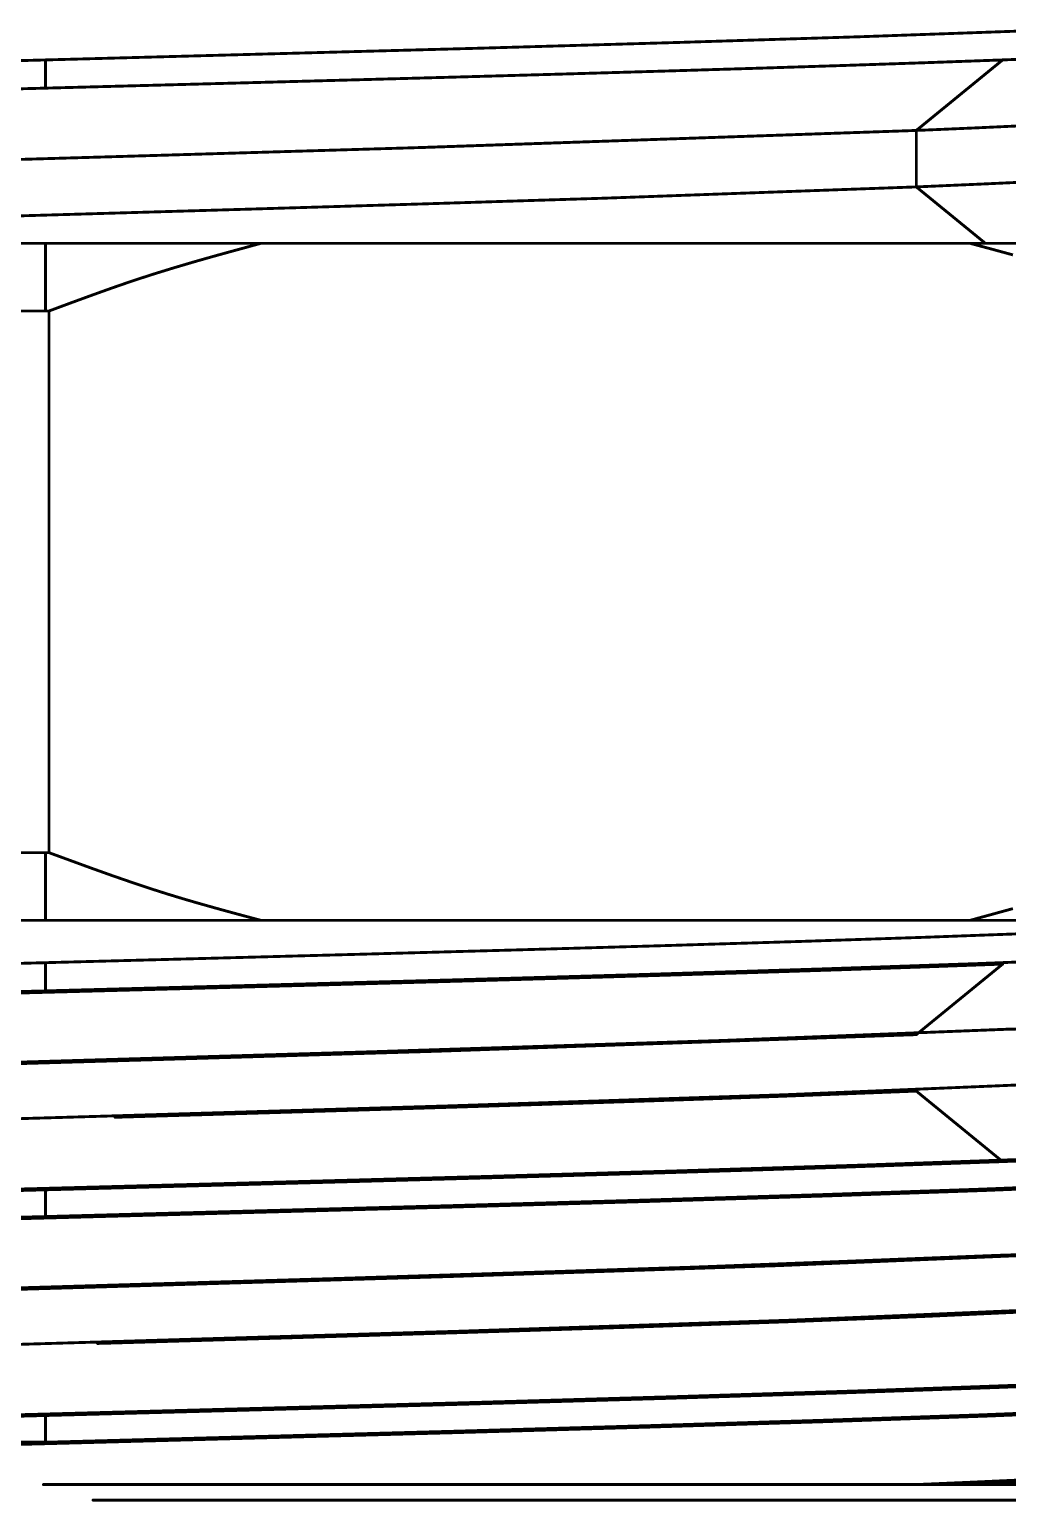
# Model space of a CAD drawing. Header units: inches. Extents: x 90 to 149.8, y 48.7 to 115.2.
# Drawn here: x 118.37 to 122.7, y 103.75 to 110.27 of the extents above; entities that cross this region are included whole.
import ezdxf

# ---------------------------------------------------------------- set-up
doc = ezdxf.new("R2010")
doc.units = ezdxf.units.IN
doc.layers.add('Mechanical 2', color=216, linetype='Continuous')

msp = doc.modelspace()

# ---------------------------------------------------------------- linework, layer by layer
at = {"layer": 'Mechanical 2', "const_width": 0.0127}
for points in [[(121.2383, 110.2168), (122.0566, 110.2425)], [(122.0566, 110.2425), (122.7805, 110.2683)], [(118.439, 110.1395), (120.3468, 110.191)], [(120.3468, 110.191), (121.2383, 110.2168)], [(116.5849, 110.0895), (118.439, 110.1395)], [(118.439, 110.0145), (118.439, 110.1395)], [(121.163, 110.0895), (121.5738, 110.102)], [(121.163, 110.0896), (121.5739, 110.1021)], [(121.5739, 110.1021), (121.9661, 110.1146)], [(121.5738, 110.102), (121.9661, 110.1145)], [(121.9661, 110.1146), (122.3348, 110.1271)], [(121.9661, 110.1145), (122.3349, 110.127)], [(122.2989, 109.827), (122.6816, 110.1395)], [(122.2989, 109.8271), (122.6816, 110.1396)], [(122.3348, 110.1271), (122.6816, 110.1396)], [(122.3349, 110.127), (122.6816, 110.1395)], [(122.6816, 110.1395), (122.9704, 110.1509)], [(118.439, 110.0146), (119.3776, 110.0396)], [(118.439, 110.0145), (119.3776, 110.0395)], [(119.3776, 110.0396), (119.8396, 110.0521)], [(119.3776, 110.0395), (119.8397, 110.052)], [(119.8396, 110.0521), (120.293, 110.0646)], [(119.8397, 110.052), (120.2931, 110.0645)], [(120.2931, 110.0645), (120.7351, 110.077)], [(120.293, 110.0646), (120.7351, 110.0771)], [(120.7351, 110.0771), (121.163, 110.0896)], [(120.7351, 110.077), (121.163, 110.0895)], [(117.4685, 109.9886), (118.439, 110.0145)], [(117.6793, 109.9944), (118.439, 110.0146)], [(122.2988, 109.827), (122.5607, 109.8383)], [(122.5607, 109.8383), (122.808, 109.8497)], [(120.0652, 109.7502), (122.2989, 109.8271)], [(120.1257, 109.752), (122.2988, 109.827)], [(122.2988, 109.577), (122.2988, 109.827)], [(117.4603, 109.6734), (118.7726, 109.7118)], [(117.5855, 109.677), (118.8676, 109.7145)], [(118.7726, 109.7118), (120.0652, 109.7502)], [(118.8676, 109.7145), (120.1257, 109.752)], [(122.2989, 109.5769), (122.5854, 109.5894)], [(122.5854, 109.5894), (122.8552, 109.6019)], [(120.1272, 109.502), (120.919, 109.527)], [(120.1272, 109.502), (120.919, 109.527)], [(120.919, 109.527), (122.2989, 109.5769)], [(120.919, 109.527), (122.2989, 109.5769)], [(122.2989, 109.5769), (122.605, 109.327)], [(122.2989, 109.5769), (122.605, 109.327)], [(117.5885, 109.427), (118.442, 109.452)], [(117.5885, 109.427), (118.442, 109.452)], [(118.442, 109.452), (119.2954, 109.477)], [(118.442, 109.452), (119.2954, 109.477)], [(119.2954, 109.477), (120.1272, 109.502)], [(119.2954, 109.477), (120.1272, 109.502)], [(111.2631, 109.327), (125.6149, 109.327)], [(118.439, 109.027), (118.439, 109.327)], [(119.2036, 109.2749), (119.3937, 109.327)], [(122.537, 109.327), (122.6322, 109.3015)], [(119.1087, 109.2481), (119.2036, 109.2749)], [(122.6322, 109.3015), (122.7272, 109.2756)], [(118.92, 109.1913), (119.0142, 109.2203)], [(119.0142, 109.2203), (119.1087, 109.2481)], [(118.6398, 109.0954), (118.7328, 109.1287)], [(118.4542, 109.027), (118.5469, 109.0614)], [(118.5469, 109.0614), (118.6398, 109.0954)], [(116.1457, 109.027), (118.4542, 109.027)], [(118.4542, 106.627), (118.4542, 109.027)], [(116.1457, 106.627), (118.4542, 106.627)], [(118.439, 106.327), (118.439, 106.627)], [(118.4542, 106.627), (118.64, 106.5591)], [(118.64, 106.5591), (118.733, 106.5259)], [(118.733, 106.5259), (118.8264, 106.4936)], [(118.8264, 106.4936), (118.92, 106.4626)], [(119.1086, 106.4051), (119.2035, 106.3784)], [(111.2631, 106.327), (125.6149, 106.327)], [(119.2035, 106.3784), (119.2985, 106.3525)], [(119.2985, 106.3525), (119.3937, 106.327)], [(122.537, 106.327), (122.7271, 106.3791)], [(121.7724, 106.2332), (122.3358, 106.252)], [(121.7724, 106.2332), (122.3358, 106.252)], [(122.3358, 106.252), (122.8447, 106.2708)], [(122.3358, 106.252), (122.8447, 106.2708)], [(119.8397, 106.177), (120.5157, 106.1957)], [(119.8397, 106.177), (120.5157, 106.1957)], [(120.5157, 106.1957), (121.1629, 106.2145)], [(120.5157, 106.1957), (121.1629, 106.2145)], [(121.1629, 106.2145), (121.7724, 106.2332)], [(121.1629, 106.2145), (121.7724, 106.2332)], [(116.6368, 106.0909), (118.439, 106.1395)], [(116.6368, 106.0909), (118.439, 106.1395)], [(118.439, 106.1395), (119.1442, 106.1583)], [(118.439, 106.1395), (119.1442, 106.1583)], [(118.439, 106.0145), (118.439, 106.1395)], [(119.1442, 106.1583), (119.8397, 106.177)], [(119.1442, 106.1583), (119.8397, 106.177)], [(121.8695, 106.1114), (122.5759, 106.1356)], [(121.8695, 106.1114), (122.5759, 106.1356)], [(121.9661, 106.1082), (122.3348, 106.1207)], [(122.2989, 105.8207), (122.6816, 106.1332)], [(122.3348, 106.1207), (122.6816, 106.1332)], [(122.5759, 106.1356), (123.1868, 106.1598)], [(122.5759, 106.1356), (123.1868, 106.1598)], [(119.3484, 106.0387), (120.2368, 106.0629)], [(119.3484, 106.0387), (120.2368, 106.0629)], [(119.8396, 106.0457), (120.293, 106.0582)], [(120.2368, 106.0629), (121.0837, 106.0871)], [(120.2368, 106.0629), (121.0837, 106.0871)], [(120.293, 106.0582), (120.7351, 106.0707)], [(120.7351, 106.0707), (121.163, 106.0832)], [(121.0837, 106.0871), (121.8695, 106.1114)], [(121.0837, 106.0871), (121.8695, 106.1114)], [(121.163, 106.0832), (121.5739, 106.0957)], [(121.5739, 106.0957), (121.9661, 106.1082)], [(117.4885, 105.9892), (118.439, 106.0145)], [(117.5004, 105.9895), (118.439, 106.0145)], [(117.6793, 105.988), (118.439, 106.0082)], [(118.439, 106.0082), (119.3776, 106.0332)], [(118.439, 106.0145), (119.3484, 106.0387)], [(118.439, 106.0145), (119.3484, 106.0387)], [(119.3776, 106.0332), (119.8396, 106.0457)], [(119.9593, 105.7469), (121.4804, 105.7961)], [(120.17, 105.747), (122.2989, 105.8207)], [(121.4145, 105.7938), (122.6809, 105.8437)], [(121.4804, 105.7961), (122.7136, 105.8452)], [(118.163, 105.694), (119.858, 105.7439)], [(118.2947, 105.6978), (119.9593, 105.7469)], [(118.9374, 105.7102), (120.17, 105.747)], [(119.858, 105.7439), (121.4145, 105.7938)], [(117.6778, 105.6734), (118.9374, 105.7102)], [(121.7087, 105.554), (122.8912, 105.6036)], [(121.7135, 105.5542), (122.8871, 105.6034)], [(120.2114, 105.5044), (121.7087, 105.554)], [(120.2295, 105.505), (121.7135, 105.5542)], [(121.0276, 105.5241), (121.371, 105.5357)], [(121.371, 105.5357), (121.6951, 105.5473)], [(121.6951, 105.5473), (122.2989, 105.5705)], [(122.2989, 105.5705), (122.6816, 105.258)], [(118.5432, 105.4548), (120.2114, 105.5044)], [(118.5755, 105.4558), (120.2295, 105.505)], [(119.1435, 105.4661), (119.5358, 105.4777)], [(119.5358, 105.4777), (119.922, 105.4893)], [(119.922, 105.4893), (120.3004, 105.5009)], [(120.3004, 105.5009), (120.6695, 105.5125)], [(120.6695, 105.5125), (121.0276, 105.5241)], [(116.8652, 105.4053), (118.5432, 105.4548)], [(116.9087, 105.4066), (118.5755, 105.4558)], [(118.7472, 105.4545), (119.1435, 105.4661)], [(120.3475, 105.191), (121.2392, 105.2168)], [(120.3475, 105.191), (121.2392, 105.2168)], [(120.7351, 105.1956), (121.163, 105.2081)], [(121.163, 105.2081), (121.5738, 105.2206)], [(121.2392, 105.2168), (122.0577, 105.2425)], [(121.2392, 105.2168), (122.0577, 105.2425)], [(121.5738, 105.2206), (121.9661, 105.2331)], [(121.9661, 105.2331), (122.6816, 105.2581)], [(122.0577, 105.2425), (122.7816, 105.2683)], [(122.0577, 105.2425), (122.7816, 105.2683)], [(122.6816, 105.2581), (122.9974, 105.2706)], [(118.439, 105.1395), (119.4059, 105.1653)], [(118.439, 105.1395), (119.4059, 105.1653)], [(118.439, 105.1331), (118.9098, 105.1456)], [(118.9098, 105.1456), (119.3776, 105.1581)], [(119.3776, 105.1581), (119.8397, 105.1706)], [(119.4059, 105.1653), (120.3475, 105.191)], [(119.4059, 105.1653), (120.3475, 105.191)], [(119.8397, 105.1706), (120.2931, 105.1831)], [(120.2931, 105.1831), (120.7351, 105.1956)], [(122.5831, 105.1358), (123.1941, 105.1601)], [(122.5831, 105.1358), (123.1941, 105.1601)], [(122.6012, 105.1301), (123.2124, 105.1545)], [(116.6269, 105.0843), (118.439, 105.1331)], [(116.637, 105.091), (118.439, 105.1395)], [(116.637, 105.091), (118.439, 105.1395)], [(118.439, 105.0081), (118.439, 105.1395)], [(120.2406, 105.063), (121.089, 105.0873)], [(120.2406, 105.063), (121.089, 105.0873)], [(120.2502, 105.0569), (121.1025, 105.0813)], [(121.089, 105.0873), (121.8759, 105.1116)], [(121.089, 105.0873), (121.8759, 105.1116)], [(121.1025, 105.0813), (121.8924, 105.1057)], [(121.8759, 105.1116), (122.5831, 105.1358)], [(121.8759, 105.1116), (122.5831, 105.1358)], [(121.8924, 105.1057), (122.6012, 105.1301)], [(117.5004, 104.9895), (118.439, 105.0145)], [(117.5004, 104.9895), (118.439, 105.0145)], [(118.439, 105.0145), (120.2406, 105.063)], [(118.439, 105.0145), (120.2406, 105.063)], [(118.439, 105.0081), (120.2502, 105.0569)], [(117.4726, 104.9824), (118.439, 105.0081)], [(121.2532, 104.7882), (122.5438, 104.8375)], [(121.417, 104.7938), (122.6592, 104.8427)], [(121.6887, 104.7972), (122.848, 104.8453)], [(119.6955, 104.739), (121.2532, 104.7882)], [(119.8966, 104.745), (121.417, 104.7938)], [(120.2345, 104.749), (121.6887, 104.7972)], [(116.9837, 104.6527), (118.6172, 104.7009)], [(118.0184, 104.6897), (119.6955, 104.739)], [(118.2405, 104.6962), (119.8966, 104.745)], [(118.6172, 104.7009), (120.2345, 104.749)], [(120.2967, 104.5071), (121.7967, 104.5572)], [(121.7124, 104.5541), (122.8868, 104.6034)], [(121.7267, 104.5484), (122.3449, 104.5725)], [(121.7967, 104.5572), (122.9658, 104.6074)], [(122.3449, 104.5725), (122.8741, 104.5965)], [(118.5729, 104.4557), (120.2274, 104.5049)], [(118.6139, 104.4569), (120.2967, 104.5071)], [(119.4882, 104.4763), (120.2817, 104.5004)], [(120.2274, 104.5049), (121.7124, 104.5541)], [(120.2817, 104.5004), (121.0339, 104.5244)], [(121.0339, 104.5244), (121.7267, 104.5484)], [(116.9056, 104.4065), (118.5729, 104.4557)], [(116.9136, 104.4067), (118.6139, 104.4569)], [(118.6693, 104.4523), (119.4882, 104.4763)], [(121.1629, 104.2081), (121.9657, 104.2331)], [(121.2388, 104.2168), (122.0573, 104.2425)], [(121.2388, 104.2168), (122.0573, 104.2425)], [(121.9657, 104.2331), (122.6816, 104.2581)], [(122.0573, 104.2425), (122.7812, 104.2683)], [(122.0573, 104.2425), (122.7812, 104.2683)], [(122.6816, 104.2581), (123.2931, 104.2831)], [(118.439, 104.1395), (119.4057, 104.1653)], [(118.439, 104.1395), (119.4057, 104.1653)], [(119.3776, 104.1581), (120.2931, 104.1831)], [(119.4057, 104.1653), (120.3472, 104.191)], [(119.4057, 104.1653), (120.3472, 104.191)], [(120.2931, 104.1831), (121.1629, 104.2081)], [(120.3472, 104.191), (121.2388, 104.2168)], [(120.3472, 104.191), (121.2388, 104.2168)], [(116.6362, 104.0845), (118.439, 104.1331)], [(117.501, 104.1145), (118.439, 104.1395)], [(117.501, 104.1143), (118.439, 104.1393)], [(118.439, 104.1331), (119.3776, 104.1581)], [(118.439, 104.0081), (118.439, 104.1395)], [(121.094, 104.0875), (121.882, 104.1118)], [(121.094, 104.0875), (121.882, 104.1118)], [(121.1005, 104.0813), (121.8899, 104.1056)], [(121.882, 104.1118), (122.5898, 104.1361)], [(121.882, 104.1118), (122.5898, 104.1361)], [(121.8899, 104.1056), (122.5985, 104.13)], [(122.5898, 104.1361), (123.2008, 104.1604)], [(122.5898, 104.1361), (123.2008, 104.1604)], [(122.5985, 104.13), (123.2096, 104.1544)], [(118.439, 104.0145), (120.2441, 104.0631)], [(118.439, 104.0145), (120.2441, 104.0631)], [(118.439, 104.0081), (120.2487, 104.0569)], [(120.2441, 104.0631), (121.094, 104.0875)], [(120.2441, 104.0631), (121.094, 104.0875)], [(120.2487, 104.0569), (121.1005, 104.0813)], [(114.1985, 104.0145), (118.437, 104.0145)], [(117.4726, 103.9824), (118.439, 104.0081)], [(118.437, 104.0144), (118.439, 104.0145)], [(118.437, 104.0145), (118.439, 104.0145)], [(122.2984, 103.827), (122.5362, 103.8372)], [(122.2989, 103.827), (122.552, 103.8379)], [(122.4344, 103.827), (122.6932, 103.8379)], [(122.5362, 103.8372), (122.7618, 103.8474)], [(122.552, 103.8379), (122.7905, 103.8488)], [(122.6932, 103.8379), (122.9234, 103.8488)], [(118.4297, 103.8271), (118.4328, 103.827)], [(118.4328, 103.827), (124.1146, 103.827)], [(118.4328, 103.827), (122.2989, 103.827)], [(118.6497, 103.7581), (123.9954, 103.7581)]]:
    msp.add_lwpolyline(points, dxfattribs=at)
at = {"layer": 'Mechanical 2', "const_width": 0.00635}
for points in [[(122.0534, 110.2425, 1), (122.0598, 110.2425, 1)], [(122.0534, 110.2425, 1), (122.0598, 110.2425, 1)], [(120.3436, 110.191, 1), (120.35, 110.191, 1)], [(120.3436, 110.191, 1), (120.35, 110.191, 1)], [(121.2351, 110.2168, 1), (121.2414, 110.2168, 1)], [(121.2351, 110.2168, 1), (121.2414, 110.2168, 1)], [(118.4358, 110.1395, 1), (118.4422, 110.1395, 1)], [(118.4358, 110.1395, 1), (118.4422, 110.1395, 1)], [(118.4358, 110.1395, 1), (118.4422, 110.1395, 1)], [(121.5707, 110.1021, 1), (121.577, 110.1021, 1)], [(121.5707, 110.1021, 1), (121.577, 110.1021, 1)], [(121.5707, 110.102, 1), (121.577, 110.102, 1)], [(121.5707, 110.102, 1), (121.577, 110.102, 1)], [(121.9629, 110.1146, 1), (121.9692, 110.1146, 1)], [(121.9629, 110.1146, 1), (121.9692, 110.1146, 1)], [(121.963, 110.1145, 1), (121.9693, 110.1145, 1)], [(121.963, 110.1145, 1), (121.9693, 110.1145, 1)], [(122.3316, 110.1271, 1), (122.338, 110.1271, 1)], [(122.3316, 110.1271, 1), (122.338, 110.1271, 1)], [(122.3317, 110.127, 1), (122.3381, 110.127, 1)], [(122.3317, 110.127, 1), (122.3381, 110.127, 1)], [(122.6785, 110.1395, 1), (122.6848, 110.1395, 1)], [(122.6785, 110.1395, 1), (122.6848, 110.1395, 1)], [(122.6784, 110.1396, 1), (122.6848, 110.1396, 1)], [(122.6784, 110.1395, 1), (122.6848, 110.1395, 1)], [(122.6784, 110.1396, 1), (122.6848, 110.1396, 1)], [(119.3744, 110.0396, 1), (119.3808, 110.0396, 1)], [(119.3744, 110.0396, 1), (119.3808, 110.0396, 1)], [(119.3744, 110.0395, 1), (119.3808, 110.0395, 1)], [(119.3744, 110.0395, 1), (119.3808, 110.0395, 1)], [(119.8365, 110.0521, 1), (119.8428, 110.0521, 1)], [(119.8365, 110.0521, 1), (119.8428, 110.0521, 1)], [(119.8365, 110.052, 1), (119.8428, 110.052, 1)], [(119.8365, 110.052, 1), (119.8428, 110.052, 1)], [(120.2899, 110.0646, 1), (120.2962, 110.0646, 1)], [(120.2899, 110.0646, 1), (120.2962, 110.0646, 1)], [(120.2899, 110.0645, 1), (120.2963, 110.0645, 1)], [(120.2899, 110.0645, 1), (120.2963, 110.0645, 1)], [(120.7319, 110.0771, 1), (120.7382, 110.0771, 1)], [(120.7319, 110.0771, 1), (120.7382, 110.0771, 1)], [(120.7319, 110.077, 1), (120.7383, 110.077, 1)], [(120.7319, 110.077, 1), (120.7383, 110.077, 1)], [(121.1598, 110.0895, 1), (121.1661, 110.0895, 1)], [(121.1598, 110.0895, 1), (121.1661, 110.0895, 1)], [(121.1598, 110.0896, 1), (121.1662, 110.0896, 1)], [(121.1598, 110.0896, 1), (121.1662, 110.0896, 1)], [(118.4358, 110.0146, 1), (118.4422, 110.0146, 1)], [(118.4358, 110.0146, 1), (118.4422, 110.0146, 1)], [(118.4358, 110.0145, 1), (118.4422, 110.0145, 1)], [(118.4358, 110.0145, 1), (118.4422, 110.0145, 1)], [(118.4358, 110.0145, 1), (118.4422, 110.0145, 1)], [(122.5576, 109.8383, 1), (122.5639, 109.8383, 1)], [(122.5576, 109.8383, 1), (122.5639, 109.8383, 1)], [(122.2957, 109.827, 1), (122.3021, 109.827, 1)], [(122.2957, 109.8271, 1), (122.3021, 109.8271, 1)], [(122.2957, 109.8271, 1), (122.3021, 109.8271, 1)], [(122.2956, 109.827, 1), (122.302, 109.827, 1)], [(122.2956, 109.827, 1), (122.302, 109.827, 1)], [(122.2956, 109.827, 1), (122.302, 109.827, 1)], [(118.7694, 109.7118, 1), (118.7757, 109.7118, 1)], [(118.7694, 109.7118, 1), (118.7757, 109.7118, 1)], [(118.8644, 109.7145, 1), (118.8708, 109.7145, 1)], [(118.8644, 109.7145, 1), (118.8708, 109.7145, 1)], [(120.0621, 109.7502, 1), (120.0684, 109.7502, 1)], [(120.0621, 109.7502, 1), (120.0684, 109.7502, 1)], [(120.1225, 109.752, 1), (120.1289, 109.752, 1)], [(120.1225, 109.752, 1), (120.1289, 109.752, 1)], [(122.5822, 109.5894, 1), (122.5886, 109.5894, 1)], [(122.5822, 109.5894, 1), (122.5886, 109.5894, 1)], [(120.9158, 109.527, 1), (120.9222, 109.527, 1)], [(120.9158, 109.527, 1), (120.9222, 109.527, 1)], [(120.9158, 109.527, 1), (120.9222, 109.527, 1)], [(120.9158, 109.527, 1), (120.9222, 109.527, 1)], [(122.2957, 109.5769, 1), (122.3021, 109.5769, 1)], [(122.2957, 109.5769, 1), (122.3021, 109.5769, 1)], [(122.2957, 109.5769, 1), (122.3021, 109.5769, 1)], [(122.2956, 109.577, 1), (122.302, 109.577, 1)], [(122.2957, 109.5769, 1), (122.3021, 109.5769, 1)], [(122.2957, 109.5769, 1), (122.3021, 109.5769, 1)], [(118.4388, 109.452, 1), (118.4452, 109.452, 1)], [(118.4388, 109.452, 1), (118.4452, 109.452, 1)], [(118.4388, 109.452, 1), (118.4452, 109.452, 1)], [(118.4388, 109.452, 1), (118.4452, 109.452, 1)], [(119.2922, 109.477, 1), (119.2985, 109.477, 1)], [(119.2922, 109.477, 1), (119.2985, 109.477, 1)], [(119.2922, 109.477, 1), (119.2985, 109.477, 1)], [(119.2922, 109.477, 1), (119.2985, 109.477, 1)], [(120.124, 109.502, 1), (120.1304, 109.502, 1)], [(120.124, 109.502, 1), (120.1304, 109.502, 1)], [(120.124, 109.502, 1), (120.1304, 109.502, 1)], [(120.124, 109.502, 1), (120.1304, 109.502, 1)], [(118.4358, 109.327, 1), (118.4422, 109.327, 1)], [(119.3905, 109.327, 1), (119.3969, 109.327, 1)], [(122.5338, 109.327, 1), (122.5402, 109.327, 1)], [(122.6018, 109.327, 1), (122.6082, 109.327, 1)], [(122.6018, 109.327, 1), (122.6082, 109.327, 1)], [(119.2004, 109.2749, 1), (119.2068, 109.2749, 1)], [(119.2004, 109.2749, 1), (119.2068, 109.2749, 1)], [(122.629, 109.3015, 1), (122.6353, 109.3015, 1)], [(122.629, 109.3015, 1), (122.6353, 109.3015, 1)], [(118.9168, 109.1913, 1), (118.9231, 109.1913, 1)], [(118.9168, 109.1913, 1), (118.9231, 109.1913, 1)], [(119.011, 109.2203, 1), (119.0173, 109.2203, 1)], [(119.011, 109.2203, 1), (119.0173, 109.2203, 1)], [(119.1056, 109.2481, 1), (119.1119, 109.2481, 1)], [(119.1056, 109.2481, 1), (119.1119, 109.2481, 1)], [(118.7296, 109.1287, 1), (118.736, 109.1287, 1)], [(118.7296, 109.1287, 1), (118.736, 109.1287, 1)], [(118.5438, 109.0614, 1), (118.5501, 109.0614, 1)], [(118.5438, 109.0614, 1), (118.5501, 109.0614, 1)], [(118.6366, 109.0954, 1), (118.6429, 109.0954, 1)], [(118.6366, 109.0954, 1), (118.6429, 109.0954, 1)], [(118.4358, 109.027, 1), (118.4422, 109.027, 1)], [(118.4511, 109.027, 1), (118.4574, 109.027, 1)], [(118.4511, 109.027, 1), (118.4574, 109.027, 1)], [(118.4511, 109.027, 1), (118.4574, 109.027, 1)], [(118.4358, 106.627, 1), (118.4422, 106.627, 1)], [(118.4511, 106.627, 1), (118.4574, 106.627, 1)], [(118.4511, 106.627, 1), (118.4574, 106.627, 1)], [(118.4511, 106.627, 1), (118.4574, 106.627, 1)], [(118.6368, 106.5591, 1), (118.6431, 106.5591, 1)], [(118.6368, 106.5591, 1), (118.6431, 106.5591, 1)], [(118.7299, 106.5259, 1), (118.7362, 106.5259, 1)], [(118.7299, 106.5259, 1), (118.7362, 106.5259, 1)], [(118.8232, 106.4936, 1), (118.8295, 106.4936, 1)], [(118.8232, 106.4936, 1), (118.8295, 106.4936, 1)], [(118.9168, 106.4626, 1), (118.9232, 106.4626, 1)], [(118.9168, 106.4626, 1), (118.9232, 106.4626, 1)], [(119.1054, 106.4051, 1), (119.1118, 106.4051, 1)], [(119.1054, 106.4051, 1), (119.1118, 106.4051, 1)], [(118.4358, 106.327, 1), (118.4422, 106.327, 1)], [(119.2003, 106.3784, 1), (119.2066, 106.3784, 1)], [(119.2003, 106.3784, 1), (119.2066, 106.3784, 1)], [(119.2953, 106.3525, 1), (119.3017, 106.3525, 1)], [(119.2953, 106.3525, 1), (119.3017, 106.3525, 1)], [(119.3905, 106.327, 1), (119.3969, 106.327, 1)], [(122.5338, 106.327, 1), (122.5402, 106.327, 1)], [(122.3326, 106.252, 1), (122.3389, 106.252, 1)], [(122.3326, 106.252, 1), (122.3389, 106.252, 1)], [(122.3326, 106.252, 1), (122.3389, 106.252, 1)], [(122.3326, 106.252, 1), (122.3389, 106.252, 1)], [(120.5125, 106.1957, 1), (120.5189, 106.1957, 1)], [(120.5125, 106.1957, 1), (120.5189, 106.1957, 1)], [(120.5125, 106.1957, 1), (120.5189, 106.1957, 1)], [(120.5125, 106.1957, 1), (120.5189, 106.1957, 1)], [(121.1598, 106.2145, 1), (121.1661, 106.2145, 1)], [(121.1598, 106.2145, 1), (121.1661, 106.2145, 1)], [(121.1598, 106.2145, 1), (121.1661, 106.2145, 1)], [(121.1598, 106.2145, 1), (121.1661, 106.2145, 1)], [(121.7692, 106.2332, 1), (121.7756, 106.2332, 1)], [(121.7692, 106.2332, 1), (121.7756, 106.2332, 1)], [(121.7692, 106.2332, 1), (121.7756, 106.2332, 1)], [(121.7692, 106.2332, 1), (121.7756, 106.2332, 1)], [(118.4358, 106.1395, 1), (118.4422, 106.1395, 1)], [(118.4358, 106.1395, 1), (118.4422, 106.1395, 1)], [(118.4358, 106.1395, 1), (118.4422, 106.1395, 1)], [(118.4358, 106.1395, 1), (118.4422, 106.1395, 1)], [(118.4358, 106.1395, 1), (118.4422, 106.1395, 1)], [(119.141, 106.1583, 1), (119.1474, 106.1583, 1)], [(119.141, 106.1583, 1), (119.1474, 106.1583, 1)], [(119.141, 106.1583, 1), (119.1474, 106.1583, 1)], [(119.141, 106.1583, 1), (119.1474, 106.1583, 1)], [(119.8365, 106.177, 1), (119.8428, 106.177, 1)], [(119.8365, 106.177, 1), (119.8428, 106.177, 1)], [(119.8365, 106.177, 1), (119.8428, 106.177, 1)], [(119.8365, 106.177, 1), (119.8428, 106.177, 1)], [(122.3316, 106.1207, 1), (122.338, 106.1207, 1)], [(122.3316, 106.1207, 1), (122.338, 106.1207, 1)], [(122.5728, 106.1356, 1), (122.5791, 106.1356, 1)], [(122.5728, 106.1356, 1), (122.5791, 106.1356, 1)], [(122.5728, 106.1356, 1), (122.5791, 106.1356, 1)], [(122.5728, 106.1356, 1), (122.5791, 106.1356, 1)], [(122.6784, 106.1332, 1), (122.6848, 106.1332, 1)], [(122.6784, 106.1332, 1), (122.6848, 106.1332, 1)], [(120.2337, 106.0629, 1), (120.24, 106.0629, 1)], [(120.2337, 106.0629, 1), (120.24, 106.0629, 1)], [(120.2337, 106.0629, 1), (120.24, 106.0629, 1)], [(120.2337, 106.0629, 1), (120.24, 106.0629, 1)], [(120.2899, 106.0582, 1), (120.2962, 106.0582, 1)], [(120.2899, 106.0582, 1), (120.2962, 106.0582, 1)], [(120.7319, 106.0707, 1), (120.7382, 106.0707, 1)], [(120.7319, 106.0707, 1), (120.7382, 106.0707, 1)], [(121.0805, 106.0871, 1), (121.0869, 106.0871, 1)], [(121.0805, 106.0871, 1), (121.0869, 106.0871, 1)], [(121.0805, 106.0871, 1), (121.0869, 106.0871, 1)], [(121.0805, 106.0871, 1), (121.0869, 106.0871, 1)], [(121.1598, 106.0832, 1), (121.1662, 106.0832, 1)], [(121.1598, 106.0832, 1), (121.1662, 106.0832, 1)], [(121.5707, 106.0957, 1), (121.577, 106.0957, 1)], [(121.5707, 106.0957, 1), (121.577, 106.0957, 1)], [(121.8663, 106.1114, 1), (121.8726, 106.1114, 1)], [(121.8663, 106.1114, 1), (121.8726, 106.1114, 1)], [(121.8663, 106.1114, 1), (121.8726, 106.1114, 1)], [(121.8663, 106.1114, 1), (121.8726, 106.1114, 1)], [(121.9629, 106.1082, 1), (121.9692, 106.1082, 1)], [(121.9629, 106.1082, 1), (121.9692, 106.1082, 1)], [(118.4358, 106.0082, 1), (118.4422, 106.0082, 1)], [(118.4358, 106.0082, 1), (118.4422, 106.0082, 1)], [(118.4358, 106.0145, 1), (118.4422, 106.0145, 1)], [(118.4358, 106.0145, 1), (118.4422, 106.0145, 1)], [(118.4358, 106.0145, 1), (118.4422, 106.0145, 1)], [(118.4358, 106.0145, 1), (118.4422, 106.0145, 1)], [(118.4358, 106.0145, 1), (118.4422, 106.0145, 1)], [(119.3453, 106.0387, 1), (119.3516, 106.0387, 1)], [(119.3453, 106.0387, 1), (119.3516, 106.0387, 1)], [(119.3453, 106.0387, 1), (119.3516, 106.0387, 1)], [(119.3453, 106.0387, 1), (119.3516, 106.0387, 1)], [(119.3744, 106.0332, 1), (119.3808, 106.0332, 1)], [(119.3744, 106.0332, 1), (119.3808, 106.0332, 1)], [(119.8365, 106.0457, 1), (119.8428, 106.0457, 1)], [(119.8365, 106.0457, 1), (119.8428, 106.0457, 1)], [(121.4772, 105.7961, 1), (121.4836, 105.7961, 1)], [(121.4772, 105.7961, 1), (121.4836, 105.7961, 1)], [(122.2957, 105.8207, 1), (122.3021, 105.8207, 1)], [(122.2957, 105.8207, 1), (122.3021, 105.8207, 1)], [(122.6778, 105.8437, 1), (122.6841, 105.8437, 1)], [(122.6778, 105.8437, 1), (122.6841, 105.8437, 1)], [(119.8548, 105.7439, 1), (119.8611, 105.7439, 1)], [(119.8548, 105.7439, 1), (119.8611, 105.7439, 1)], [(119.9561, 105.7469, 1), (119.9624, 105.7469, 1)], [(119.9561, 105.7469, 1), (119.9624, 105.7469, 1)], [(120.1668, 105.747, 1), (120.1732, 105.747, 1)], [(120.1668, 105.747, 1), (120.1732, 105.747, 1)], [(121.4113, 105.7938, 1), (121.4177, 105.7938, 1)], [(121.4113, 105.7938, 1), (121.4177, 105.7938, 1)], [(118.9342, 105.7102, 1), (118.9405, 105.7102, 1)], [(118.9342, 105.7102, 1), (118.9405, 105.7102, 1)], [(121.3678, 105.5357, 1), (121.3742, 105.5357, 1)], [(121.3678, 105.5357, 1), (121.3742, 105.5357, 1)], [(121.6919, 105.5473, 1), (121.6983, 105.5473, 1)], [(121.6919, 105.5473, 1), (121.6983, 105.5473, 1)], [(121.7055, 105.554, 1), (121.7118, 105.554, 1)], [(121.7055, 105.554, 1), (121.7118, 105.554, 1)], [(121.7103, 105.5542, 1), (121.7167, 105.5542, 1)], [(121.7103, 105.5542, 1), (121.7167, 105.5542, 1)], [(122.2957, 105.5705, 1), (122.3021, 105.5705, 1)], [(122.2957, 105.5705, 1), (122.3021, 105.5705, 1)], [(119.5326, 105.4777, 1), (119.539, 105.4777, 1)], [(119.5326, 105.4777, 1), (119.539, 105.4777, 1)], [(119.9189, 105.4893, 1), (119.9252, 105.4893, 1)], [(119.9189, 105.4893, 1), (119.9252, 105.4893, 1)], [(120.2082, 105.5044, 1), (120.2146, 105.5044, 1)], [(120.2082, 105.5044, 1), (120.2146, 105.5044, 1)], [(120.2263, 105.505, 1), (120.2327, 105.505, 1)], [(120.2263, 105.505, 1), (120.2327, 105.505, 1)], [(120.2972, 105.5009, 1), (120.3036, 105.5009, 1)], [(120.2972, 105.5009, 1), (120.3036, 105.5009, 1)], [(120.6663, 105.5125, 1), (120.6726, 105.5125, 1)], [(120.6663, 105.5125, 1), (120.6726, 105.5125, 1)], [(121.0245, 105.5241, 1), (121.0308, 105.5241, 1)], [(121.0245, 105.5241, 1), (121.0308, 105.5241, 1)], [(118.54, 105.4548, 1), (118.5464, 105.4548, 1)], [(118.54, 105.4548, 1), (118.5464, 105.4548, 1)], [(118.5723, 105.4558, 1), (118.5786, 105.4558, 1)], [(118.5723, 105.4558, 1), (118.5786, 105.4558, 1)], [(118.744, 105.4545, 1), (118.7504, 105.4545, 1)], [(119.1403, 105.4661, 1), (119.1467, 105.4661, 1)], [(119.1403, 105.4661, 1), (119.1467, 105.4661, 1)], [(121.1598, 105.2081, 1), (121.1661, 105.2081, 1)], [(121.1598, 105.2081, 1), (121.1661, 105.2081, 1)], [(121.236, 105.2168, 1), (121.2423, 105.2168, 1)], [(121.236, 105.2168, 1), (121.2423, 105.2168, 1)], [(121.236, 105.2168, 1), (121.2423, 105.2168, 1)], [(121.236, 105.2168, 1), (121.2423, 105.2168, 1)], [(121.5707, 105.2206, 1), (121.577, 105.2206, 1)], [(121.5707, 105.2206, 1), (121.577, 105.2206, 1)], [(121.963, 105.2331, 1), (121.9693, 105.2331, 1)], [(121.963, 105.2331, 1), (121.9693, 105.2331, 1)], [(122.0545, 105.2425, 1), (122.0609, 105.2425, 1)], [(122.0545, 105.2425, 1), (122.0609, 105.2425, 1)], [(122.0545, 105.2425, 1), (122.0609, 105.2425, 1)], [(122.0545, 105.2425, 1), (122.0609, 105.2425, 1)], [(122.6785, 105.2581, 1), (122.6848, 105.2581, 1)], [(122.6785, 105.2581, 1), (122.6848, 105.2581, 1)], [(122.6784, 105.258, 1), (122.6848, 105.258, 1)], [(118.9066, 105.1456, 1), (118.9129, 105.1456, 1)], [(118.9066, 105.1456, 1), (118.9129, 105.1456, 1)], [(119.3744, 105.1581, 1), (119.3808, 105.1581, 1)], [(119.3744, 105.1581, 1), (119.3808, 105.1581, 1)], [(119.4027, 105.1653, 1), (119.409, 105.1653, 1)], [(119.4027, 105.1653, 1), (119.409, 105.1653, 1)], [(119.4027, 105.1653, 1), (119.409, 105.1653, 1)], [(119.4027, 105.1653, 1), (119.409, 105.1653, 1)], [(119.8365, 105.1706, 1), (119.8428, 105.1706, 1)], [(119.8365, 105.1706, 1), (119.8428, 105.1706, 1)], [(120.2899, 105.1831, 1), (120.2963, 105.1831, 1)], [(120.2899, 105.1831, 1), (120.2963, 105.1831, 1)], [(120.3443, 105.191, 1), (120.3506, 105.191, 1)], [(120.3443, 105.191, 1), (120.3506, 105.191, 1)], [(120.3443, 105.191, 1), (120.3506, 105.191, 1)], [(120.3443, 105.191, 1), (120.3506, 105.191, 1)], [(120.7319, 105.1956, 1), (120.7383, 105.1956, 1)], [(120.7319, 105.1956, 1), (120.7383, 105.1956, 1)], [(118.4358, 105.1395, 1), (118.4422, 105.1395, 1)], [(118.4358, 105.1395, 1), (118.4422, 105.1395, 1)], [(118.4358, 105.1395, 1), (118.4422, 105.1395, 1)], [(118.4358, 105.1395, 1), (118.4422, 105.1395, 1)], [(118.4358, 105.1395, 1), (118.4422, 105.1395, 1)], [(118.4358, 105.1331, 1), (118.4422, 105.1331, 1)], [(118.4358, 105.1331, 1), (118.4422, 105.1331, 1)], [(121.0858, 105.0873, 1), (121.0922, 105.0873, 1)], [(121.0858, 105.0873, 1), (121.0922, 105.0873, 1)], [(121.0858, 105.0873, 1), (121.0922, 105.0873, 1)], [(121.0858, 105.0873, 1), (121.0922, 105.0873, 1)], [(121.0993, 105.0813, 1), (121.1057, 105.0813, 1)], [(121.0993, 105.0813, 1), (121.1057, 105.0813, 1)], [(121.8727, 105.1116, 1), (121.8791, 105.1116, 1)], [(121.8727, 105.1116, 1), (121.8791, 105.1116, 1)], [(121.8727, 105.1116, 1), (121.8791, 105.1116, 1)], [(121.8727, 105.1116, 1), (121.8791, 105.1116, 1)], [(121.8892, 105.1057, 1), (121.8955, 105.1057, 1)], [(121.8892, 105.1057, 1), (121.8955, 105.1057, 1)], [(122.5799, 105.1358, 1), (122.5862, 105.1358, 1)], [(122.5799, 105.1358, 1), (122.5862, 105.1358, 1)], [(122.5799, 105.1358, 1), (122.5862, 105.1358, 1)], [(122.5799, 105.1358, 1), (122.5862, 105.1358, 1)], [(122.598, 105.1301, 1), (122.6044, 105.1301, 1)], [(122.598, 105.1301, 1), (122.6044, 105.1301, 1)], [(118.4358, 105.0145, 1), (118.4422, 105.0145, 1)], [(118.4358, 105.0145, 1), (118.4422, 105.0145, 1)], [(118.4358, 105.0145, 1), (118.4422, 105.0145, 1)], [(118.4358, 105.0145, 1), (118.4422, 105.0145, 1)], [(120.2374, 105.063, 1), (120.2438, 105.063, 1)], [(120.2374, 105.063, 1), (120.2438, 105.063, 1)], [(120.2374, 105.063, 1), (120.2438, 105.063, 1)], [(120.2374, 105.063, 1), (120.2438, 105.063, 1)], [(120.247, 105.0569, 1), (120.2534, 105.0569, 1)], [(120.247, 105.0569, 1), (120.2534, 105.0569, 1)], [(118.4358, 105.0081, 1), (118.4422, 105.0081, 1)], [(118.4358, 105.0081, 1), (118.4422, 105.0081, 1)], [(118.4358, 105.0081, 1), (118.4422, 105.0081, 1)], [(122.5406, 104.8375, 1), (122.5469, 104.8375, 1)], [(122.5406, 104.8375, 1), (122.5469, 104.8375, 1)], [(122.656, 104.8427, 1), (122.6623, 104.8427, 1)], [(122.656, 104.8427, 1), (122.6623, 104.8427, 1)], [(121.25, 104.7882, 1), (121.2564, 104.7882, 1)], [(121.25, 104.7882, 1), (121.2564, 104.7882, 1)], [(121.4139, 104.7938, 1), (121.4202, 104.7938, 1)], [(121.4139, 104.7938, 1), (121.4202, 104.7938, 1)], [(121.6855, 104.7972, 1), (121.6918, 104.7972, 1)], [(121.6855, 104.7972, 1), (121.6918, 104.7972, 1)], [(118.6141, 104.7009, 1), (118.6204, 104.7009, 1)], [(118.6141, 104.7009, 1), (118.6204, 104.7009, 1)], [(119.6923, 104.739, 1), (119.6986, 104.739, 1)], [(119.6923, 104.739, 1), (119.6986, 104.739, 1)], [(119.8935, 104.745, 1), (119.8998, 104.745, 1)], [(119.8935, 104.745, 1), (119.8998, 104.745, 1)], [(120.2313, 104.749, 1), (120.2377, 104.749, 1)], [(120.2313, 104.749, 1), (120.2377, 104.749, 1)], [(121.7935, 104.5572, 1), (121.7999, 104.5572, 1)], [(121.7935, 104.5572, 1), (121.7999, 104.5572, 1)], [(122.3417, 104.5725, 1), (122.348, 104.5725, 1)], [(122.3417, 104.5725, 1), (122.348, 104.5725, 1)], [(120.2242, 104.5049, 1), (120.2306, 104.5049, 1)], [(120.2242, 104.5049, 1), (120.2306, 104.5049, 1)], [(120.2786, 104.5004, 1), (120.2849, 104.5004, 1)], [(120.2786, 104.5004, 1), (120.2849, 104.5004, 1)], [(120.2935, 104.5071, 1), (120.2999, 104.5071, 1)], [(120.2935, 104.5071, 1), (120.2999, 104.5071, 1)], [(121.0307, 104.5244, 1), (121.037, 104.5244, 1)], [(121.0307, 104.5244, 1), (121.037, 104.5244, 1)], [(121.7092, 104.5541, 1), (121.7156, 104.5541, 1)], [(121.7092, 104.5541, 1), (121.7156, 104.5541, 1)], [(121.7235, 104.5484, 1), (121.7298, 104.5484, 1)], [(121.7235, 104.5484, 1), (121.7298, 104.5484, 1)], [(118.5698, 104.4557, 1), (118.5761, 104.4557, 1)], [(118.5698, 104.4557, 1), (118.5761, 104.4557, 1)], [(118.6107, 104.4569, 1), (118.6171, 104.4569, 1)], [(118.6107, 104.4569, 1), (118.6171, 104.4569, 1)], [(118.6661, 104.4523, 1), (118.6724, 104.4523, 1)], [(119.485, 104.4763, 1), (119.4913, 104.4763, 1)], [(119.485, 104.4763, 1), (119.4913, 104.4763, 1)], [(121.9625, 104.2331, 1), (121.9689, 104.2331, 1)], [(121.9625, 104.2331, 1), (121.9689, 104.2331, 1)], [(122.0541, 104.2425, 1), (122.0605, 104.2425, 1)], [(122.0541, 104.2425, 1), (122.0605, 104.2425, 1)], [(122.0541, 104.2425, 1), (122.0605, 104.2425, 1)], [(122.0541, 104.2425, 1), (122.0605, 104.2425, 1)], [(122.6785, 104.2581, 1), (122.6848, 104.2581, 1)], [(122.6785, 104.2581, 1), (122.6848, 104.2581, 1)], [(119.4026, 104.1653, 1), (119.4089, 104.1653, 1)], [(119.4026, 104.1653, 1), (119.4089, 104.1653, 1)], [(119.4026, 104.1653, 1), (119.4089, 104.1653, 1)], [(119.4026, 104.1653, 1), (119.4089, 104.1653, 1)], [(120.2899, 104.1831, 1), (120.2963, 104.1831, 1)], [(120.2899, 104.1831, 1), (120.2963, 104.1831, 1)], [(120.344, 104.191, 1), (120.3504, 104.191, 1)], [(120.344, 104.191, 1), (120.3504, 104.191, 1)], [(120.344, 104.191, 1), (120.3504, 104.191, 1)], [(120.344, 104.191, 1), (120.3504, 104.191, 1)], [(121.1598, 104.2081, 1), (121.1661, 104.2081, 1)], [(121.1598, 104.2081, 1), (121.1661, 104.2081, 1)], [(121.2357, 104.2168, 1), (121.242, 104.2168, 1)], [(121.2357, 104.2168, 1), (121.242, 104.2168, 1)], [(121.2357, 104.2168, 1), (121.242, 104.2168, 1)], [(121.2357, 104.2168, 1), (121.242, 104.2168, 1)], [(118.4358, 104.1395, 1), (118.4422, 104.1395, 1)], [(118.4358, 104.1395, 1), (118.4422, 104.1395, 1)], [(118.4358, 104.1395, 1), (118.4422, 104.1395, 1)], [(118.4358, 104.1395, 1), (118.4422, 104.1395, 1)], [(118.4358, 104.1393, 1), (118.4422, 104.1393, 1)], [(118.4358, 104.1331, 1), (118.4422, 104.1331, 1)], [(118.4358, 104.1331, 1), (118.4422, 104.1331, 1)], [(119.3744, 104.1581, 1), (119.3808, 104.1581, 1)], [(119.3744, 104.1581, 1), (119.3808, 104.1581, 1)], [(121.8788, 104.1118, 1), (121.8852, 104.1118, 1)], [(121.8788, 104.1118, 1), (121.8852, 104.1118, 1)], [(121.8788, 104.1118, 1), (121.8852, 104.1118, 1)], [(121.8788, 104.1118, 1), (121.8852, 104.1118, 1)], [(121.8867, 104.1056, 1), (121.8931, 104.1056, 1)], [(121.8867, 104.1056, 1), (121.8931, 104.1056, 1)], [(122.5866, 104.1361, 1), (122.5929, 104.1361, 1)], [(122.5866, 104.1361, 1), (122.5929, 104.1361, 1)], [(122.5866, 104.1361, 1), (122.5929, 104.1361, 1)], [(122.5866, 104.1361, 1), (122.5929, 104.1361, 1)], [(122.5953, 104.13, 1), (122.6017, 104.13, 1)], [(122.5953, 104.13, 1), (122.6017, 104.13, 1)], [(120.2409, 104.0631, 1), (120.2473, 104.0631, 1)], [(120.2409, 104.0631, 1), (120.2473, 104.0631, 1)], [(120.2409, 104.0631, 1), (120.2473, 104.0631, 1)], [(120.2409, 104.0631, 1), (120.2473, 104.0631, 1)], [(120.2456, 104.0569, 1), (120.2519, 104.0569, 1)], [(120.2456, 104.0569, 1), (120.2519, 104.0569, 1)], [(121.0908, 104.0875, 1), (121.0972, 104.0875, 1)], [(121.0908, 104.0875, 1), (121.0972, 104.0875, 1)], [(121.0908, 104.0875, 1), (121.0972, 104.0875, 1)], [(121.0908, 104.0875, 1), (121.0972, 104.0875, 1)], [(121.0973, 104.0813, 1), (121.1037, 104.0813, 1)], [(121.0973, 104.0813, 1), (121.1037, 104.0813, 1)], [(118.4339, 104.0145, 1), (118.4402, 104.0145, 1)], [(118.4339, 104.0144, 1), (118.4402, 104.0144, 1)], [(118.4339, 104.0145, 1), (118.4402, 104.0145, 1)], [(118.4358, 104.0145, 1), (118.4422, 104.0145, 1)], [(118.4358, 104.0145, 1), (118.4422, 104.0145, 1)], [(118.4358, 104.0145, 1), (118.4422, 104.0145, 1)], [(118.4358, 104.0145, 1), (118.4422, 104.0145, 1)], [(118.4358, 104.0081, 1), (118.4422, 104.0081, 1)], [(118.4358, 104.0081, 1), (118.4422, 104.0081, 1)], [(118.4358, 104.0081, 1), (118.4422, 104.0081, 1)], [(122.533, 103.8372, 1), (122.5394, 103.8372, 1)], [(122.533, 103.8372, 1), (122.5394, 103.8372, 1)], [(122.5489, 103.8379, 1), (122.5552, 103.8379, 1)], [(122.5489, 103.8379, 1), (122.5552, 103.8379, 1)], [(122.69, 103.8379, 1), (122.6964, 103.8379, 1)], [(122.69, 103.8379, 1), (122.6964, 103.8379, 1)], [(118.4265, 103.8271, 1), (118.4329, 103.8271, 1)], [(118.4297, 103.827, 1), (118.436, 103.827, 1)], [(118.4297, 103.827, 1), (118.436, 103.827, 1)], [(118.4297, 103.827, 1), (118.436, 103.827, 1)], [(122.2952, 103.827, 1), (122.3016, 103.827, 1)], [(122.2957, 103.827, 1), (122.3021, 103.827, 1)], [(122.2957, 103.827, 1), (122.3021, 103.827, 1)], [(122.4312, 103.827, 1), (122.4375, 103.827, 1)], [(118.6465, 103.7581, 1), (118.6529, 103.7581, 1)]]:
    msp.add_lwpolyline(points, format="xyb", close=True, dxfattribs=at)
at = {"layer": 'Mechanical 2', "const_width": 0.0127}
for points in [[(118.7328, 109.1287, -0.008036), (118.92, 109.1913)], [(119.1086, 106.4051, -0.008291), (118.92, 106.4626)], [(123.8876, 105.9435, -0.040929), (122.6809, 105.8437)], [(123.8633, 104.936, -0.031202), (122.5438, 104.8375)], [(123.8829, 104.9403, -0.035904), (122.6592, 104.8427)]]:
    msp.add_lwpolyline(points, format="xyb", dxfattribs=at)

doc.saveas('drawing.dxf')
